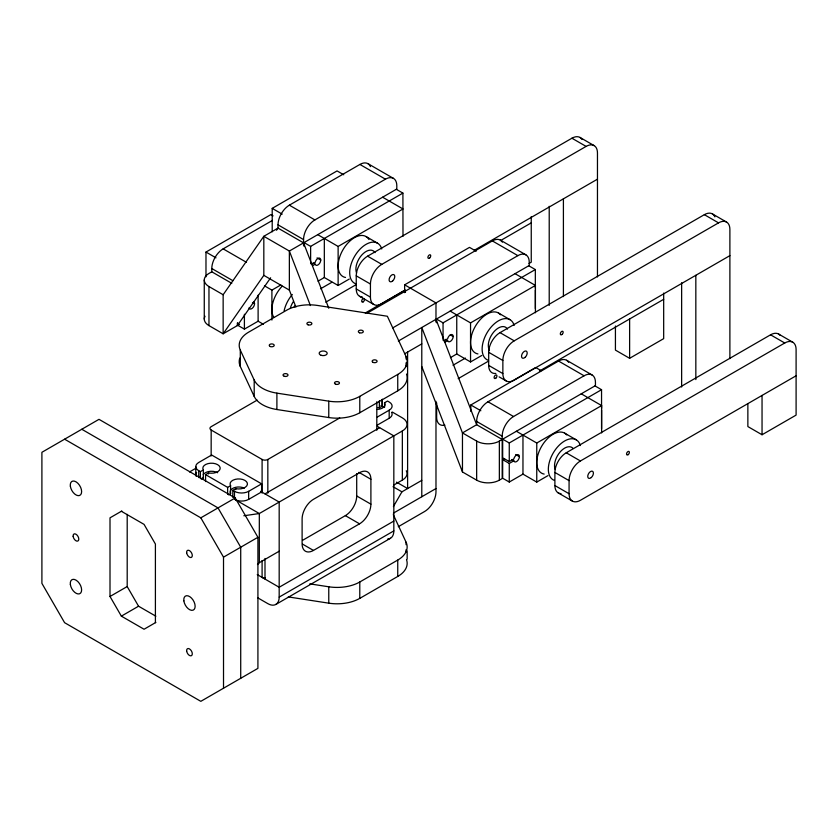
<?xml version="1.0" encoding="UTF-8"?>
<svg xmlns="http://www.w3.org/2000/svg" width="838" height="838" viewBox="0 0 838 838"><rect width="100%" height="100%" fill="white"/><g stroke="black" fill="none" stroke-linecap="round" stroke-linejoin="round"><path stroke-width="1.26" d="M204.263 279.997L204.263 319.058M393.41 506.581L401.926 491.833L421.786 480.363M205.017 316.24A16.048 9.27 0 0 0 208.966 325.605L223.149 333.796L223.149 294.735L263.823 236.306L278.017 228.114L303.555 242.852L328.8 308.279M276.53 230.241L278.017 228.114L278.017 224.835A16.048 9.27 -60 0 1 289.361 205.174L359.911 164.447A16.048 9.27 -60 0 1 370.459 166.636M310.406 305.566L289.361 251.044L263.823 236.306L263.823 275.367L223.149 333.796L239.521 324.348M270.622 277.797L237.343 325.605L237.343 323.007M257.486 564.54L259.319 562.686L279.18 551.215M272.203 231.812L272.203 208.369L337.065 170.921L343.737 174.765M205.98 276.802L205.98 252.06L270.852 214.612L273.073 215.89M231.791 283.338L211.794 271.805L211.794 268.527A16.048 9.27 -60 0 1 223.149 248.865L272.423 220.415M211.794 271.805L208.966 273.439A16.048 9.27 0 0 0 208.966 286.544L208.966 325.605M303.555 245.461L303.555 239.584A16.048 9.27 -60 0 1 314.899 219.923L385.449 179.185A16.048 9.27 -60 0 1 396.803 185.743L396.803 189.021L289.361 251.044L289.361 290.105L295.908 307.064M304.037 246.299L304.037 242.58L310.626 246.382L402.91 193.107L402.994 236.316M317.749 234.671L338.123 246.435L402.994 208.976L382.62 197.213M311.537 264.452L315.193 262.346A4.012 2.315 -60 0 1 319.561 258.083A4.012 2.315 -60 0 1 319.561 263.415A4.012 2.315 -60 0 1 315.193 264.2L312.448 265.782M264.473 285.831L271.9 290.116L280.845 284.951M318 281.18L324.327 277.525L338.123 285.486L349.299 279.033M362.383 297.04A16.048 9.27 -60 0 1 356.244 288.942L356.244 275.838A16.048 9.27 -60 0 1 367.599 256.177L571.925 138.218A16.048 9.27 -60 0 1 582.001 139.475M237.824 322.85L237.824 325.333L244.403 329.125L258.114 321.216L263.415 324.275M320.577 288.785L331.869 282.27M405.477 290.011L381.793 303.691A16.048 9.27 -60 0 1 370.438 297.134L370.438 284.03A16.048 9.27 -60 0 1 381.793 264.368L586.108 146.409A16.048 9.27 -60 0 1 597.463 152.956L597.463 276.949M325.731 302.193L356.213 284.595M404.628 292.64L404.628 284.826L469.5 247.378L476.162 251.222M365.253 313.014L403.277 291.058L405.498 292.347M474.287 250.29L597.463 179.175M367.222 313.14L492.335 240.904A16.048 9.27 -60 0 1 502.423 242.161M500.485 240.621L531.25 222.866M257.161 400.124L211.103 426.71A4.054 2.336 0 0 0 211.176 430.009L211.155 455.945M392.76 327.878L517.874 255.642A16.048 9.27 -60 0 1 529.228 262.2L529.228 265.478L398.343 341.045M529.05 263.457L531.25 262.189L531.25 216.623M436.462 322.756L436.462 319.037L443.051 322.84L535.335 269.553L535.335 288.157M121.824 511.012L110.008 517.832L110.008 596.478L121.353 616.14L144.063 629.244L155.878 622.414M189.503 471.951L196.123 468.128M235.876 500.066A10.035 5.793 0 0 0 248.656 499.385L261.603 491.916L261.603 483.851L211.658 455.013L198.711 462.492A10.035 5.793 0 0 0 198.711 470.684L200.376 471.637L203.341 469.929A8.684 5.018 0 0 1 210.495 463.225A8.684 5.018 0 0 1 220.132 468.798A8.684 5.018 0 0 1 208.536 472.925L205.572 474.633L205.572 481.546M404.764 353.72L421.786 343.884M450.174 311.128L470.547 322.892L535.419 285.433L535.419 312.773M201.361 479.127L203.341 477.985L203.341 469.929M443.962 340.909L447.618 338.803A4.012 2.315 -60 0 1 451.986 334.54A4.012 2.315 -60 0 1 451.986 339.872A4.012 2.315 -60 0 1 447.618 340.657L444.873 342.239M240.297 350.085L254.197 380.023A32.106 18.541 0 0 0 276.896 393.137L328.768 401.161A32.106 18.541 0 0 0 359.785 396.364L397.746 374.439A32.106 18.541 0 0 0 406.063 356.538L387.366 316.251L317.592 305.461A32.106 18.541 0 0 0 286.575 310.259L248.614 332.173A32.106 18.541 0 0 0 240.297 350.085L240.297 366.468L254.197 396.416A32.106 18.541 0 0 0 276.896 409.52L328.768 417.544A32.106 18.541 0 0 0 359.785 412.746L397.746 390.822A32.106 18.541 0 0 0 406.524 374.052M339.725 417.963L267.835 459.465L267.835 493.173M450.425 357.637L456.752 353.982L470.547 361.943L481.735 355.49M205.572 474.633L227.622 487.37L230.586 485.652A8.684 5.018 0 0 1 237.741 478.959A8.684 5.018 0 0 1 247.378 484.521A8.684 5.018 0 0 1 235.771 488.659L232.807 490.366L232.807 497.28M495.845 373.444A16.048 9.27 -60 0 1 488.68 365.399L488.68 352.295A16.048 9.27 -60 0 1 500.024 332.634L704.349 214.675A16.048 9.27 -60 0 1 714.898 216.853M377.289 409.457A8.684 5.018 0 0 0 384.558 402.753L387.523 401.046L389.188 401.999A10.035 5.793 0 0 1 389.188 410.191L389.188 418.256L377.32 425.096M228.606 494.86L230.586 493.718A8.684 5.018 0 0 1 233.75 487.894A8.684 5.018 0 0 1 244.319 488.145M377.529 407.561A8.684 5.018 0 0 1 379.363 407.813L382.338 406.105L382.338 399.192M453.002 365.242L465.425 358.077M64.599 439.196L200.816 517.832L235.206 497.971L257.915 537.294L257.915 668.368L200.816 701.333L64.599 622.686L41.9 583.374L41.9 452.3L98.999 419.335L235.206 497.971M232.807 490.366L234.472 491.319A10.035 5.793 0 0 0 248.656 491.319L261.603 483.851M377.32 417.041L389.188 410.191M729.888 255.632L514.218 380.148A16.048 9.27 -60 0 1 502.863 373.591L502.863 360.487A16.048 9.27 -60 0 1 514.218 340.825L718.533 222.866A16.048 9.27 -60 0 1 729.888 229.413L729.888 358.622M458.166 378.65L488.638 361.052M264.997 493.875L379.635 427.684M110.008 596.478L127.198 586.548L127.198 514.354M392.226 412.013L402.345 417.858A16.048 9.27 0 0 1 402.345 430.962L259.319 513.537L243.837 515.768M470.83 411.479L470.83 404.974L535.702 367.515L541.264 370.721M539.379 371.087L663.675 299.323M502.192 439.458L476.654 424.719L476.654 421.441A16.048 9.27 -60 0 1 487.999 401.779L558.548 361.052A16.048 9.27 -60 0 1 568.635 362.309M121.353 616.14L138.553 606.209L155.847 616.192M223.516 688.228L223.516 557.155L257.915 537.294M393.829 485.024L402.345 480.111A16.048 9.27 0 0 0 406.283 470.747M421.786 366.562L462.461 471.962L476.654 480.153A16.048 9.27 0 0 0 499.354 480.153L502.192 478.519L502.192 436.179A16.048 9.27 -60 0 1 513.547 416.517L584.086 375.791A16.048 9.27 -60 0 1 595.441 382.348L595.441 385.627L499.354 441.102A16.048 9.27 0 0 1 476.654 441.102L462.461 432.911L421.786 327.501L421.786 496.745M302.644 540.29L345.361 515.632A16.048 9.27 -60 0 0 356.705 495.97L356.705 473.554M615.427 326.013L615.427 350.106L629.621 358.308L663.675 338.646L663.675 293.08M313.464 550.43L359.544 523.823A16.048 9.27 -60 0 0 370.899 504.162L370.899 479.263A16.048 9.27 -60 0 0 359.544 472.705L313.464 499.312A16.048 9.27 -60 0 0 302.109 518.973L302.109 543.872A16.048 9.27 -60 0 0 313.464 550.43L302.549 544.134M547.937 475.638L536.76 482.091L522.964 474.13L509.263 482.039L502.674 478.236L502.674 459.643L509.263 463.445L513.83 460.806A4.012 2.315 -60 0 0 518.198 460.02A4.012 2.315 -60 0 0 518.198 454.678A4.012 2.315 -60 0 0 513.83 458.941L509.263 461.581L502.674 457.778L502.674 439.185L509.263 442.977L601.548 389.701L601.548 408.305M393.41 513.139L435.98 488.554M393.829 521.068L279.18 587.26L257.245 574.596M502.674 459.643L504.507 458.585M516.386 431.266L536.76 443.03L601.632 405.582L601.632 432.921M398.26 526.725L424.625 511.494A16.048 9.27 -60 0 0 435.98 491.833L435.98 401.329M257.737 597.819L267.835 603.643A16.048 9.27 60 0 0 279.18 597.096L393.829 530.904L393.829 435.875L377.414 426.395M275.859 604.439L390.508 538.247M561.031 493.645A16.048 9.27 -60 0 1 554.892 485.548L554.892 472.443A16.048 9.27 -60 0 1 566.237 452.782L770.562 334.812A16.048 9.27 -60 0 1 780.063 335.263M309.788 583.856L328.768 586.789A32.106 18.541 0 0 0 359.785 581.991L397.746 560.067A32.106 18.541 0 0 0 406.063 542.165L393.294 514.658M796.1 375.78L580.43 500.296A16.048 9.27 -60 0 1 569.075 493.739L569.075 480.635A16.048 9.27 -60 0 1 580.43 460.973L784.745 343.004A16.048 9.27 -60 0 1 796.1 349.561L796.1 415.103L762.046 434.754L747.863 426.563L747.863 403.738M288.282 596.907L328.768 603.171A32.106 18.541 0 0 0 359.785 598.374L397.746 576.45A32.106 18.541 0 0 0 406.524 559.679M579.948 137.422L594.132 145.613M712.373 213.879L726.567 222.07M571.925 138.218L586.108 146.409M704.349 214.675L718.533 222.866M778.586 334.027L792.779 342.218M770.562 334.812L784.745 343.004M367.934 163.651L393.472 178.389M500.359 240.108L525.908 254.846M359.911 164.447L385.449 179.185M492.335 240.904L517.874 255.642M396.322 189.304L402.91 193.107M528.747 265.761L535.335 269.553M515.045 273.67L535.419 285.433M365.997 236.526L377.582 243.219M498.421 312.983L510.007 319.676M566.582 360.256L592.12 374.995M289.361 205.174L314.899 219.923M558.548 361.052L584.086 375.791M594.959 385.899L601.548 389.701M367.599 256.177L381.793 264.368M500.024 332.634L514.218 340.825M272.203 208.369L282.197 214.14M404.628 284.826L435.98 302.927L435.98 321.918M581.258 393.818L601.632 405.582M278.017 224.835L303.555 239.584M356.244 275.838L370.438 284.03M488.68 352.295L502.863 360.487M317.047 257.926L320.755 260.063M450.299 334.854L453.18 336.52M313.003 262.933L315.193 264.2M445.428 339.39L447.618 340.657M356.244 288.942L370.438 297.134M488.68 365.399L502.863 373.591M359.575 296.296L373.758 304.487M499.092 376.849L506.194 380.944M564.634 433.131L576.219 439.814M223.149 248.865L246.466 262.325M487.999 401.779L513.547 416.517M263.823 275.367L289.361 290.105M566.237 452.782L580.43 460.973M205.98 252.06L215.984 257.832M470.83 404.974L480.834 410.746M211.794 268.527L232.901 280.709M476.654 421.441L502.192 436.179M554.892 472.443L569.075 480.635M252.479 302.56L254.532 303.754M515.684 454.521L519.392 456.668M511.641 459.538L513.83 460.806M554.892 485.548L569.075 493.739M208.966 286.544L223.149 294.735M558.213 492.901L572.406 501.093M380.986 405.529L384.359 407.467M396.5 482.143L407.603 488.554L407.603 352.075M393.043 486.71L401.926 491.833M358.894 472.328L370.899 479.263M356.705 495.97L370.899 504.162M211.155 430.02L262.095 459.434A4.054 2.336 0 0 0 267.846 459.475M345.361 515.632L359.544 523.823M260.545 491.309L279.18 502.067L279.18 597.096M234.556 499.239L259.319 513.537L259.319 562.686M81.799 429.266L218.016 507.901L240.716 547.224L240.716 678.298M121.353 511.274L144.063 524.389L155.407 544.051L155.407 622.686M200.816 517.832L223.516 557.155M127.198 586.548L138.553 606.209M435.98 319.309L476.654 424.719L462.461 432.911L462.461 471.962M762.046 395.442L762.046 434.754M695.833 275.293L695.833 379.583M681.64 282.741L681.64 387.03M629.621 318.985L629.621 358.308M601.548 410.159L601.548 428.763M563.408 198.836L563.408 296.61M549.215 206.284L549.215 305.367M536.76 443.03L536.76 482.091M535.335 290.021L535.335 308.614M522.964 435.069L522.964 474.13M509.263 442.977L509.263 461.581M509.263 463.445L509.263 482.039M499.354 441.102L499.354 480.153M476.654 441.102L476.654 480.153M470.547 322.892L470.547 361.943M456.752 314.92L456.752 353.982M443.051 322.84L443.051 340.197M407.153 550.975L407.153 559.166M406.063 356.538L406.063 359.052M406.063 362.833L406.063 366.615M406.063 542.165L406.063 544.679M406.063 549.728L406.063 552.242M402.345 430.962L402.345 480.111M397.746 374.439L397.746 390.822M397.746 560.067L397.746 576.45M384.558 402.753L384.558 407.362M382.065 399.726L382.065 406.221M379.363 400.763L379.363 407.813M376.807 401.737L376.807 430.261M359.785 396.364L359.785 412.746M359.785 581.991L359.785 598.374M338.123 246.435L338.123 285.486M328.768 401.161L328.768 417.544M328.768 586.789L328.768 603.171M324.327 238.474L324.327 277.525M310.626 246.382L310.626 263.74M276.896 393.137L276.896 409.52M271.9 290.116L271.9 320.064M264.997 558.475L264.997 579.068M262.095 459.434L262.095 493.142M262.095 560.549L262.095 577.403A4.054 2.336 0 0 0 265.395 578.094M258.114 295.175L258.114 321.216M254.197 380.023L254.197 396.416M248.656 491.319L248.656 499.385M244.403 314.25L244.403 329.125M235.771 488.659L235.771 489.664M234.472 491.319L234.472 498.233M230.586 485.652L230.586 493.718M227.622 487.37L227.622 494.273M208.536 472.925L208.536 473.931M200.376 471.637L200.376 478.55M198.711 470.684L198.711 477.587M195.778 466.588L195.778 474.643M240.297 366.468A32.106 18.541 0 0 1 239.815 358.077M393.829 530.904A16.048 9.27 60 0 1 387.69 539.002M294.232 306.928A16.048 9.27 -60 0 1 295.175 305.587M444.884 425.138A16.048 9.27 -60 0 1 436.65 417.282L436.65 404.178A16.048 9.27 -60 0 1 436.703 402.973M477.943 353.929A23.097 13.335 -60 0 1 475.335 326.317A23.097 13.335 -60 0 1 500.548 314.774M488.166 360.256A23.097 13.335 -60 0 1 489.455 329.135A23.097 13.335 -60 0 1 514.155 325.416M489.444 350.253A14.351 8.286 -60 0 1 493.792 331.953A14.351 8.286 -60 0 1 507.472 329.093M273.722 317.256A23.097 13.335 -60 0 1 282.217 286.156M253.485 301.816A4.012 2.315 -60 0 1 253.275 307.211A4.012 2.315 -60 0 1 248.98 307.892M284.113 310.783A23.097 13.335 -60 0 1 292.315 294.484M290.377 308.038A14.351 8.286 -60 0 1 293.415 301.502M544.155 474.078A23.097 13.335 -60 0 1 541.537 446.465A23.097 13.335 -60 0 1 566.76 434.922M554.368 480.404A23.097 13.335 -60 0 1 555.667 449.283A23.097 13.335 -60 0 1 580.367 445.565M555.238 469.573A14.351 8.286 -60 0 1 560.004 452.111A14.351 8.286 -60 0 1 573.161 448.508M345.518 277.472A23.097 13.335 -60 0 1 343.507 248.855A23.097 13.335 -60 0 1 368.961 239.49M355.731 283.799A23.097 13.335 -60 0 1 357.03 252.678A23.097 13.335 -60 0 1 381.73 248.959M356.6 272.979A14.351 8.286 -60 0 1 361.827 254.982A14.351 8.286 -60 0 1 375.036 252.636M196.249 476.403A10.035 5.793 0 0 1 196.605 472.349M203.341 477.985A8.684 5.018 0 0 1 202.995 477.293M203.225 474.748A8.684 5.018 0 0 1 217.65 472.726M391.65 412.401A10.035 5.793 0 0 1 389.188 418.256M321.174 355.312A4.012 2.315 0 0 0 327.197 353.311A4.012 2.315 0 0 0 321.174 351.3A4.012 2.315 0 0 0 321.174 355.312M373.214 362.445A2.493 1.435 0 0 0 377.1 361.377A2.493 1.435 0 0 0 373.549 359.973A2.493 1.435 0 0 0 373.214 362.445M335.682 384.233A2.493 1.435 0 0 0 339.453 383.029A2.493 1.435 0 0 0 335.755 381.751A2.493 1.435 0 0 0 335.682 384.233M284.281 376.293A2.493 1.435 0 0 0 288.01 375.047A2.493 1.435 0 0 0 284.281 373.8A2.493 1.435 0 0 0 284.281 376.293M270.328 346.534A2.493 1.435 0 0 0 274.215 345.466A2.493 1.435 0 0 0 270.664 344.051A2.493 1.435 0 0 0 270.328 346.534M308.112 324.84A2.493 1.435 0 0 0 311.883 323.636A2.493 1.435 0 0 0 308.185 322.347A2.493 1.435 0 0 0 308.112 324.84M359.596 332.812A2.493 1.435 0 0 0 363.325 331.565A2.493 1.435 0 0 0 359.596 330.319A2.493 1.435 0 0 0 359.596 332.812M392.666 280.919A4.012 2.315 -60 0 0 393.944 274.696A4.012 2.315 -60 0 0 389.188 278.907A4.012 2.315 -60 0 0 392.666 280.919M429.685 257.957A2.011 1.163 -60 0 0 430.313 254.857A2.011 1.163 -60 0 0 427.946 256.962A2.011 1.163 -60 0 0 429.685 257.957M363.179 301.879A2.011 1.163 -60 0 0 364.289 298.705A2.011 1.163 -60 0 0 361.838 300.276A2.011 1.163 -60 0 0 363.179 301.879M495.897 378.106A2.011 1.163 -60 0 0 496.525 375.005A2.011 1.163 -60 0 0 494.158 377.11A2.011 1.163 -60 0 0 495.897 378.106M525.091 357.365A4.012 2.315 -60 0 0 526.369 351.153A4.012 2.315 -60 0 0 521.624 355.364A4.012 2.315 -60 0 0 525.091 357.365M562.109 334.414A2.011 1.163 -60 0 0 562.748 331.314A2.011 1.163 -60 0 0 560.371 333.419A2.011 1.163 -60 0 0 562.109 334.414M591.314 477.513A4.012 2.315 -60 0 0 592.581 471.302A4.012 2.315 -60 0 0 587.836 475.513A4.012 2.315 -60 0 0 591.314 477.513M628.322 454.563A2.011 1.163 -60 0 0 628.961 451.462A2.011 1.163 -60 0 0 626.583 453.568A2.011 1.163 -60 0 0 628.322 454.563M183.857 600.825A8.024 4.63 60 0 0 193.044 610.179A8.024 4.63 60 0 0 191.493 598.081A8.024 4.63 60 0 0 183.857 600.825M70.35 486.145A8.024 4.63 60 0 0 79.526 495.499A8.024 4.63 60 0 0 77.976 483.39A8.024 4.63 60 0 0 70.35 486.145M70.35 584.442A8.024 4.63 60 0 0 79.526 593.796A8.024 4.63 60 0 0 77.976 581.698A8.024 4.63 60 0 0 70.35 584.442M186.665 552.776A4.012 2.315 60 0 0 191.253 557.459A4.012 2.315 60 0 0 190.477 551.404A4.012 2.315 60 0 0 186.665 552.776M73.147 536.393A4.012 2.315 60 0 0 77.745 541.076A4.012 2.315 60 0 0 76.97 535.021A4.012 2.315 60 0 0 73.147 536.393M186.665 651.084A4.012 2.315 60 0 0 191.253 655.756A4.012 2.315 60 0 0 190.477 649.701A4.012 2.315 60 0 0 186.665 651.084"/></g></svg>
